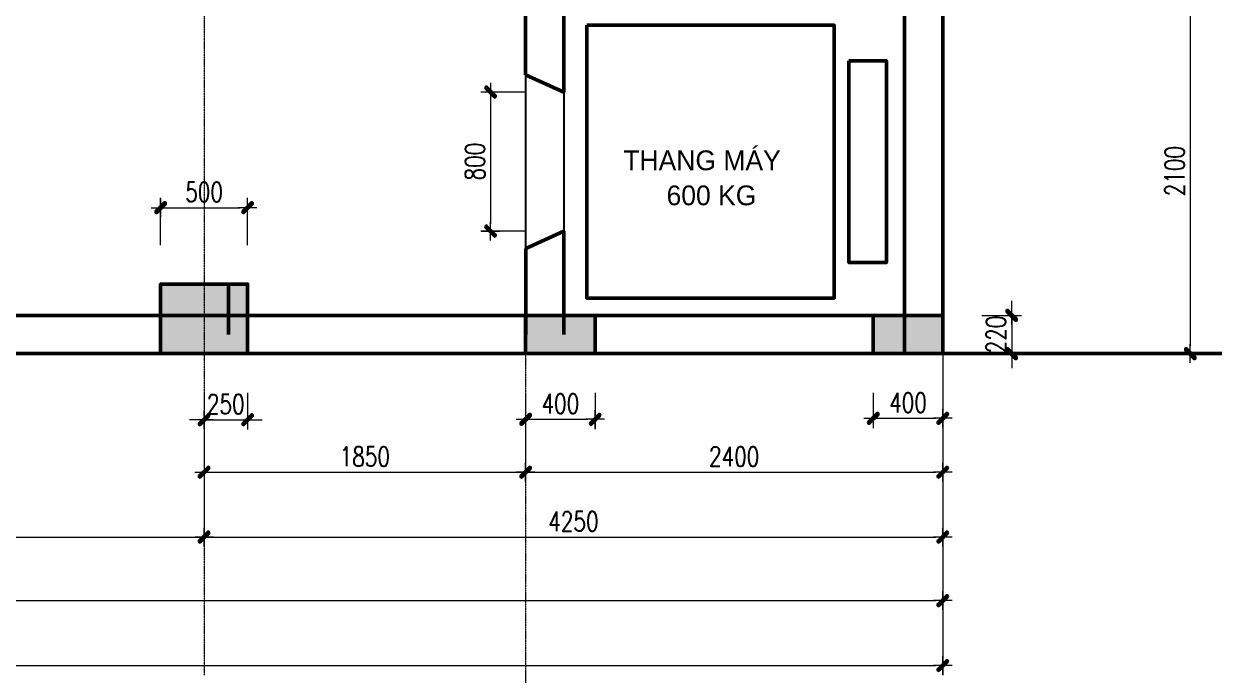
# Model space of a CAD drawing. Extents: x -165145 to 691808, y -202842 to 311040.
# Drawn here: x 558610 to 565459, y 39178 to 42926 of the extents above; entities that cross this region are included whole.
import ezdxf
from ezdxf.enums import TextEntityAlignment as Align

# ---------------------------------------------------------------- set-up
doc = ezdxf.new("R2010")
doc.units = 0
doc.header["$LTSCALE"] = 10
doc.header["$MEASUREMENT"] = 0
doc.linetypes.add('HIDDEN', pattern=[2.3807, 1.587, -0.7937])
doc.linetypes.add('TIM', pattern=[26.01, 10, -3, 0.01, -3, 10])
doc.layers.get('Defpoints').update_dxf_attribs({"color": 5, "linetype": 'CONTINUOUS'})
for name, color, linetype, lineweight in [('ARROWS', 1, 'CONTINUOUS', 0), ('DIM', 8, 'CONTINUOUS', 13), ('GE_KC_NETKHUAT', 9, 'HIDDEN', 20), ('netchia', 2, 'CONTINUOUS', 20), ('TEXT', 4, 'CONTINUOUS', 20), ('THAY', 147, 'CONTINUOUS', 25), ('TRUC', 251, 'TIM', 5), ('wall', 7, 'CONTINUOUS', 50)]:
    doc.layers.add(name, color=color, linetype=linetype, lineweight=lineweight)
doc.styles.add('ROMANS', font='romans', dxfattribs={"width": 0.75, "bigfont": 'vns'})
doc.styles.add('STYLE1', font='')
doc.styles.add('VNARIALH', font='', dxfattribs={"width": 0.75})
doc.styles.add('VnArialNarrowH', font='')
doc.styles.get('STYLE1').set_extended_font_data('.VnAvantH')
doc.styles.get('VNARIALH').set_extended_font_data('.VnArialH')
doc.styles.get('VnArialNarrowH').set_extended_font_data('.VnArial NarrowH')
doc.dimstyles.new('fit0.75', dxfattribs={"dimscale": 0.5625, "dimtxt": 200, "dimasz": 75, "dimexe": 100, "dimexo": 400, "dimgap": 0.03, "dimtad": 0, "dimdec": 0, "dimdsep": 46, "dimtxsty": 'ROMANS', "dimblk": 'alex', "dimcen": 150, "dimclrd": 8, "dimclre": 8, "dimclrt": 7, "dimaunit": 1, "dimadec": 0, "dimazin": 0, "dimtfac": 0.072, "dimtdec": 0, "dimtix": 1, "dimtmove": 2, "dimatfit": 3, "dimldrblk": 'a-01', "dimfxl": 100, "dimtvp": 0.8, "dimtolj": 1, "dimarcsym": 0})

# ---------------------------------------------------------------- blocks, each defined once
blk = doc.blocks.new('alex')
at = {"layer": 'ARROWS'}
h = blk.add_hatch(color=1, dxfattribs=at)
edge = h.paths.add_edge_path()
edge.add_line((0.4, 0.74), (-0.74, -0.4))
edge.add_ellipse((-0.57, -0.57), major_axis=(0.17, 0.17), ratio=1, start_angle=90, end_angle=270)
edge.add_line((-0.4, -0.74), (0.74, 0.4))
edge.add_ellipse((0.57, 0.57), major_axis=(0.17, 0.17), ratio=1, start_angle=270, end_angle=450)
blk.add_lwpolyline([(0.4, 0.74), (-0.74, -0.4, 1), (-0.4, -0.74), (0.74, 0.4, 1)], format="xyb", close=True, dxfattribs=at)
at = {"layer": 'netchia', "color": 2}
for p, q in [((1.27, 0), (-1.27, 0)), ((0, -1.27), (0, 1.27))]:
    blk.add_line(p, q, dxfattribs=at)
blk = doc.blocks.new('*D87')
at = {"layer": 'Defpoints', "color": 0, "ltscale": 0.05, "transparency": 16777216}
for p in [(1206643.9, -237433.8), (1206643.9, -239533.8), (1207708.9, -239533.8)]:
    blk.add_point(p, dxfattribs=at)
at = {"layer": 'DIM', "color": 8, "lineweight": -2, "ltscale": 0.05, "transparency": 16777216}
for p, q in [((1206868.9, -237433.8), (1207765.2, -237433.8)), ((1207708.9, -237476), (1207708.9, -239491.7)), ((1206868.9, -239533.8), (1207765.2, -239533.8))]:
    blk.add_line(p, q, dxfattribs=at)
at = {"layer": 'DIM', "color": 8, "lineweight": -2, "ltscale": 0.05, "transparency": 16777216, "xscale": 42.1875, "yscale": 42.1875, "zscale": 42.1875}
for p, rotation in [((1207708.9, -237433.8), 90), ((1207708.9, -239533.8), 270)]:
    blk.add_blockref('alex', p, dxfattribs=dict(at, rotation=rotation))
at = {"layer": 'DIM', "color": 7, "ltscale": 0.05, "transparency": 16777216, "insert": (1207618.9, -238483.8), "char_height": 112.5, "attachment_point": 5, "rotation": 90, "style": 'ROMANS'}
blk.add_mtext('\\A1;2100', dxfattribs=at)
blk = doc.blocks.new('a-01')
at = {"layer": 'ARROWS'}
blk.add_hatch(color=256, dxfattribs=at).paths.add_polyline_path([(-1.8, 0.49), (-1.8, -0.49), (0, 0)])
at = {"layer": 'netchia'}
blk.add_lwpolyline([(-1.8, 0.49), (-1.8, -0.49), (0, 0), (0, 0)], close=True, dxfattribs=at)
blk = doc.blocks.new('*D88')
at = {"layer": 'Defpoints', "color": 0, "ltscale": 0.05, "transparency": 16777216}
for p in [(1204105, -238028.8), (1203683.1, -238828.8), (1204105, -238828.8)]:
    blk.add_point(p, dxfattribs=at)
at = {"layer": 'DIM', "color": 8, "lineweight": -2, "ltscale": 0.05, "transparency": 16777216}
for p, q in [((1203880, -238028.8), (1203626.9, -238028.8)), ((1203683.1, -238071), (1203683.1, -238786.7)), ((1203880, -238828.8), (1203626.9, -238828.8))]:
    blk.add_line(p, q, dxfattribs=at)
at = {"layer": 'DIM', "color": 8, "lineweight": -2, "ltscale": 0.05, "transparency": 16777216, "xscale": 42.1875, "yscale": 42.1875, "zscale": 42.1875}
for p, rotation in [((1203683.1, -238028.8), 90), ((1203683.1, -238828.8), 270)]:
    blk.add_blockref('alex', p, dxfattribs=dict(at, rotation=rotation))
at = {"layer": 'DIM', "color": 7, "ltscale": 0.05, "transparency": 16777216, "insert": (1203593.1, -238428.8), "char_height": 112.5, "attachment_point": 5, "rotation": 90, "style": 'ROMANS'}
blk.add_mtext('\\A1;800', dxfattribs=at)
blk = doc.blocks.new('*D90')
at = {"layer": 'Defpoints', "color": 0, "ltscale": 0.05, "transparency": 16777216}
for p in [(1206391.1, -232533.8), (1207287.6, -239533.8), (1208073.9, -239533.8)]:
    blk.add_point(p, dxfattribs=at)
at = {"layer": 'DIM', "color": 8, "lineweight": -2, "ltscale": 0.05, "transparency": 16777216}
for p, q in [((1206616.1, -232533.8), (1208130.2, -232533.8)), ((1208073.9, -232576), (1208073.9, -239491.6)), ((1207512.6, -239533.8), (1208130.2, -239533.8))]:
    blk.add_line(p, q, dxfattribs=at)
at = {"layer": 'DIM', "color": 8, "lineweight": -2, "ltscale": 0.05, "transparency": 16777216, "xscale": 42.1875, "yscale": 42.1875, "zscale": 42.1875}
for p, rotation in [((1208073.9, -232533.8), 90), ((1208073.9, -239533.8), 270)]:
    blk.add_blockref('alex', p, dxfattribs=dict(at, rotation=rotation))
at = {"layer": 'DIM', "color": 7, "ltscale": 0.05, "transparency": 16777216, "insert": (1207983.9, -236033.8), "char_height": 112.5, "attachment_point": 5, "rotation": 90, "style": 'ROMANS'}
blk.add_mtext('\\A1;7000', dxfattribs=at)
blk = doc.blocks.new('*D98')
at = {"layer": 'Defpoints', "color": 0, "transparency": 16777216}
for p in [(1202035, -239533.8), (1202285, -239533.8), (1202285, -239914.6)]:
    blk.add_point(p, dxfattribs=at)
at = {"layer": 'DIM', "color": 8, "lineweight": -2, "transparency": 16777216}
for p, q in [((1202035, -239758.8), (1202035, -239970.9)), ((1202285, -239758.8), (1202285, -239970.9)), ((1201992.8, -239914.6), (1201950.6, -239914.6)), ((1202035, -239914.6), (1202285, -239914.6)), ((1202327.2, -239914.6), (1202369.4, -239914.6))]:
    blk.add_line(p, q, dxfattribs=at)
at = {"layer": 'DIM', "color": 8, "lineweight": -2, "transparency": 16777216, "xscale": 42.1875, "yscale": 42.1875, "zscale": 42.1875}
blk.add_blockref('alex', (1202035, -239914.6), dxfattribs=at)
at = {"layer": 'DIM', "color": 8, "lineweight": -2, "transparency": 16777216, "xscale": 42.1875, "yscale": 42.1875, "zscale": 42.1875, "rotation": 180}
blk.add_blockref('alex', (1202285, -239914.6), dxfattribs=at)
at = {"layer": 'DIM', "color": 7, "transparency": 16777216, "insert": (1202160, -239824.6), "char_height": 112.5, "attachment_point": 5, "style": 'ROMANS'}
blk.add_mtext('\\A1;250', dxfattribs=at)
blk = doc.blocks.new('*D99')
at = {"layer": 'Defpoints', "color": 0, "transparency": 16777216}
for p in [(1203885, -239533.8), (1204285, -239533.8), (1204285, -239911.8)]:
    blk.add_point(p, dxfattribs=at)
at = {"layer": 'DIM', "color": 8, "lineweight": -2, "transparency": 16777216}
for p, q in [((1203885, -239758.8), (1203885, -239968)), ((1204285, -239758.8), (1204285, -239968)), ((1203927.2, -239911.8), (1204242.8, -239911.8))]:
    blk.add_line(p, q, dxfattribs=at)
at = {"layer": 'DIM', "color": 8, "lineweight": -2, "transparency": 16777216, "xscale": 42.1875, "yscale": 42.1875, "zscale": 42.1875, "rotation": 180}
blk.add_blockref('alex', (1203885, -239911.8), dxfattribs=at)
at = {"layer": 'DIM', "color": 8, "lineweight": -2, "transparency": 16777216, "xscale": 42.1875, "yscale": 42.1875, "zscale": 42.1875}
blk.add_blockref('alex', (1204285, -239911.8), dxfattribs=at)
at = {"layer": 'DIM', "color": 7, "transparency": 16777216, "insert": (1204085, -239821.8), "char_height": 112.5, "attachment_point": 5, "style": 'ROMANS'}
blk.add_mtext('\\A1;400', dxfattribs=at)
blk = doc.blocks.new('*D100')
at = {"layer": 'Defpoints', "color": 0, "transparency": 16777216}
for p in [(1205885, -239533.8), (1206285, -239533.8), (1206285, -239905.9)]:
    blk.add_point(p, dxfattribs=at)
at = {"layer": 'DIM', "color": 8, "lineweight": -2, "transparency": 16777216}
for p, q in [((1205885, -239758.8), (1205885, -239962.1)), ((1206285, -239758.8), (1206285, -239962.1)), ((1205927.2, -239905.9), (1206242.8, -239905.9))]:
    blk.add_line(p, q, dxfattribs=at)
at = {"layer": 'DIM', "color": 8, "lineweight": -2, "transparency": 16777216, "xscale": 42.1875, "yscale": 42.1875, "zscale": 42.1875, "rotation": 180}
blk.add_blockref('alex', (1205885, -239905.9), dxfattribs=at)
at = {"layer": 'DIM', "color": 8, "lineweight": -2, "transparency": 16777216, "xscale": 42.1875, "yscale": 42.1875, "zscale": 42.1875}
blk.add_blockref('alex', (1206285, -239905.9), dxfattribs=at)
at = {"layer": 'DIM', "color": 7, "transparency": 16777216, "insert": (1206085, -239815.9), "char_height": 112.5, "attachment_point": 5, "style": 'ROMANS'}
blk.add_mtext('\\A1;400', dxfattribs=at)
blk = doc.blocks.new('tentruc')
at = {"layer": 'DIM'}
for p, q in [((0, 311.2), (0, 515.8)), ((-515.8, 0), (-311.2, 0)), ((-515.8, 0), (-311.2, 0)), ((311.2, 0), (515.8, 0)), ((311.2, 0), (515.8, 0)), ((0, -515.8), (0, -311.2))]:
    blk.add_line(p, q, dxfattribs=at)
at = {"layer": 'DIM', "ltscale": 0.5}
blk.add_circle((0, 0), 311.2, dxfattribs=at)
at = {"layer": 'DIM'}
blk.add_circle((0, 0), 281.2, dxfattribs=at)
at = {"layer": 'DIM', "color": 7, "linetype": 'ByBlock', "ltscale": 0.5, "style": 'VNARIALH', "width": 1.1}
blk.add_attdef('A', text='', height=281.2, dxfattribs=at).set_placement((0, -106.7), align=Align.CENTER)
blk = doc.blocks.new('*D101')
at = {"layer": 'Defpoints', "color": 0, "transparency": 16777216}
for p in [(1191435, -239161.7), (1206285, -239161.7), (1206285, -240955.1)]:
    blk.add_point(p, dxfattribs=at)
at = {"layer": 'DIM', "color": 8, "lineweight": -2, "transparency": 16777216}
for p, q in [((1191435, -239386.7), (1191435, -241011.4)), ((1206285, -239386.7), (1206285, -241011.4)), ((1191477.2, -240955.1), (1206242.8, -240955.1))]:
    blk.add_line(p, q, dxfattribs=at)
at = {"layer": 'DIM', "color": 8, "lineweight": -2, "transparency": 16777216, "xscale": 42.1875, "yscale": 42.1875, "zscale": 42.1875, "rotation": 180}
blk.add_blockref('alex', (1191435, -240955.1), dxfattribs=at)
at = {"layer": 'DIM', "color": 8, "lineweight": -2, "transparency": 16777216, "xscale": 42.1875, "yscale": 42.1875, "zscale": 42.1875}
blk.add_blockref('alex', (1206285, -240955.1), dxfattribs=at)
at = {"layer": 'DIM', "color": 7, "transparency": 16777216, "insert": (1198860, -240865.1), "char_height": 112.5, "attachment_point": 5, "style": 'ROMANS'}
blk.add_mtext('\\A1;14850', dxfattribs=at)
blk = doc.blocks.new('*D102')
at = {"layer": 'Defpoints', "color": 0, "transparency": 16777216}
for p in [(1202035, -239533.8), (1203885, -239533.8), (1203885, -240215.8)]:
    blk.add_point(p, dxfattribs=at)
at = {"layer": 'DIM', "color": 8, "lineweight": -2, "transparency": 16777216}
for p, q in [((1202035, -239758.8), (1202035, -240272)), ((1203885, -239758.8), (1203885, -240272)), ((1202077.2, -240215.8), (1203842.8, -240215.8))]:
    blk.add_line(p, q, dxfattribs=at)
at = {"layer": 'DIM', "color": 8, "lineweight": -2, "transparency": 16777216, "xscale": 42.1875, "yscale": 42.1875, "zscale": 42.1875, "rotation": 180}
blk.add_blockref('alex', (1202035, -240215.8), dxfattribs=at)
at = {"layer": 'DIM', "color": 8, "lineweight": -2, "transparency": 16777216, "xscale": 42.1875, "yscale": 42.1875, "zscale": 42.1875}
blk.add_blockref('alex', (1203885, -240215.8), dxfattribs=at)
at = {"layer": 'DIM', "color": 7, "transparency": 16777216, "insert": (1202960, -240125.8), "char_height": 112.5, "attachment_point": 5, "style": 'ROMANS'}
blk.add_mtext('\\A1;1850', dxfattribs=at)
blk = doc.blocks.new('*D103')
at = {"layer": 'Defpoints', "color": 0, "transparency": 16777216}
for p in [(1203885, -239533.8), (1206285, -239533.8), (1206285, -240215.8)]:
    blk.add_point(p, dxfattribs=at)
at = {"layer": 'DIM', "color": 8, "lineweight": -2, "transparency": 16777216}
for p, q in [((1203885, -239758.8), (1203885, -240272)), ((1206285, -239758.8), (1206285, -240272)), ((1203927.2, -240215.8), (1206242.8, -240215.8))]:
    blk.add_line(p, q, dxfattribs=at)
at = {"layer": 'DIM', "color": 8, "lineweight": -2, "transparency": 16777216, "xscale": 42.1875, "yscale": 42.1875, "zscale": 42.1875, "rotation": 180}
blk.add_blockref('alex', (1203885, -240215.8), dxfattribs=at)
at = {"layer": 'DIM', "color": 8, "lineweight": -2, "transparency": 16777216, "xscale": 42.1875, "yscale": 42.1875, "zscale": 42.1875}
blk.add_blockref('alex', (1206285, -240215.8), dxfattribs=at)
at = {"layer": 'DIM', "color": 7, "transparency": 16777216, "insert": (1205085, -240125.8), "char_height": 112.5, "attachment_point": 5, "style": 'ROMANS'}
blk.add_mtext('\\A1;2400', dxfattribs=at)
blk = doc.blocks.new('*D104')
at = {"layer": 'Defpoints', "color": 0, "transparency": 16777216}
for p in [(1202035, -239533.8), (1206285, -239533.8), (1206285, -240589.3)]:
    blk.add_point(p, dxfattribs=at)
at = {"layer": 'DIM', "color": 8, "lineweight": -2, "transparency": 16777216}
for p, q in [((1202035, -239758.8), (1202035, -240645.5)), ((1206285, -239758.8), (1206285, -240645.5)), ((1202077.2, -240589.3), (1206242.8, -240589.3))]:
    blk.add_line(p, q, dxfattribs=at)
at = {"layer": 'DIM', "color": 8, "lineweight": -2, "transparency": 16777216, "xscale": 42.1875, "yscale": 42.1875, "zscale": 42.1875, "rotation": 180}
blk.add_blockref('alex', (1202035, -240589.3), dxfattribs=at)
at = {"layer": 'DIM', "color": 8, "lineweight": -2, "transparency": 16777216, "xscale": 42.1875, "yscale": 42.1875, "zscale": 42.1875}
blk.add_blockref('alex', (1206285, -240589.3), dxfattribs=at)
at = {"layer": 'DIM', "color": 7, "transparency": 16777216, "insert": (1204160, -240499.3), "char_height": 112.5, "attachment_point": 5, "style": 'ROMANS'}
blk.add_mtext('\\A1;4250', dxfattribs=at)
blk = doc.blocks.new('*D105')
at = {"layer": 'Defpoints', "color": 0, "transparency": 16777216}
for p in [(1196735, -239533.8), (1202035, -239533.8), (1202035, -240589.3)]:
    blk.add_point(p, dxfattribs=at)
at = {"layer": 'DIM', "color": 8, "lineweight": -2, "transparency": 16777216}
for p, q in [((1196735, -239758.8), (1196735, -240645.5)), ((1202035, -239758.8), (1202035, -240645.5)), ((1196777.2, -240589.3), (1201992.8, -240589.3))]:
    blk.add_line(p, q, dxfattribs=at)
at = {"layer": 'DIM', "color": 8, "lineweight": -2, "transparency": 16777216, "xscale": 42.1875, "yscale": 42.1875, "zscale": 42.1875, "rotation": 180}
blk.add_blockref('alex', (1196735, -240589.3), dxfattribs=at)
at = {"layer": 'DIM', "color": 8, "lineweight": -2, "transparency": 16777216, "xscale": 42.1875, "yscale": 42.1875, "zscale": 42.1875}
blk.add_blockref('alex', (1202035, -240589.3), dxfattribs=at)
at = {"layer": 'DIM', "color": 7, "transparency": 16777216, "insert": (1199385, -240499.3), "char_height": 112.5, "attachment_point": 5, "style": 'ROMANS'}
blk.add_mtext('\\A1;5300', dxfattribs=at)
blk = doc.blocks.new('*D126')
at = {"layer": 'Defpoints', "color": 0, "transparency": 16777216}
for p in [(1206285, -239313.8), (1206285, -239533.8), (1206681.4, -239533.8)]:
    blk.add_point(p, dxfattribs=at)
at = {"layer": 'DIM', "color": 8, "lineweight": -2, "transparency": 16777216}
for p, q in [((1206681.4, -239271.6), (1206681.4, -239229.5)), ((1206510, -239313.8), (1206737.7, -239313.8)), ((1206681.4, -239313.8), (1206681.4, -239533.8)), ((1206510, -239533.8), (1206737.7, -239533.8)), ((1206681.4, -239576), (1206681.4, -239618.2))]:
    blk.add_line(p, q, dxfattribs=at)
at = {"layer": 'DIM', "color": 8, "lineweight": -2, "transparency": 16777216, "xscale": 42.1875, "yscale": 42.1875, "zscale": 42.1875}
for p, rotation in [((1206681.4, -239313.8), 270), ((1206681.4, -239533.8), 90)]:
    blk.add_blockref('alex', p, dxfattribs=dict(at, rotation=rotation))
at = {"layer": 'DIM', "color": 7, "transparency": 16777216, "insert": (1206591.4, -239423.8), "char_height": 112.5, "attachment_point": 5, "rotation": 90, "style": 'ROMANS'}
blk.add_mtext('\\A1;220', dxfattribs=at)
blk = doc.blocks.new('*D130')
at = {"layer": 'Defpoints', "color": 0, "transparency": 16777216}
for p in [(1188785, -239533.9), (1206285, -239533.8), (1206285, -241328.3)]:
    blk.add_point(p, dxfattribs=at)
at = {"layer": 'DIM', "color": 8, "lineweight": -2, "transparency": 16777216}
for p, q in [((1188785, -239758.9), (1188785, -241384.5)), ((1206285, -239758.8), (1206285, -241384.5)), ((1188827.2, -241328.3), (1206242.8, -241328.3))]:
    blk.add_line(p, q, dxfattribs=at)
at = {"layer": 'DIM', "color": 8, "lineweight": -2, "transparency": 16777216, "xscale": 42.1875, "yscale": 42.1875, "zscale": 42.1875, "rotation": 180}
blk.add_blockref('alex', (1188785, -241328.3), dxfattribs=at)
at = {"layer": 'DIM', "color": 8, "lineweight": -2, "transparency": 16777216, "xscale": 42.1875, "yscale": 42.1875, "zscale": 42.1875}
blk.add_blockref('alex', (1206285, -241328.3), dxfattribs=at)
at = {"layer": 'DIM', "color": 7, "transparency": 16777216, "insert": (1197535, -241238.3), "char_height": 112.5, "attachment_point": 5, "style": 'ROMANS'}
blk.add_mtext('\\A1;17500', dxfattribs=at)
blk = doc.blocks.new('*D320')
at = {"layer": 'Defpoints', "color": 0, "transparency": 16777216}
for p in [(1202285, -238694), (1201785, -239133.8), (1202285, -239133.8)]:
    blk.add_point(p, dxfattribs=at)
at = {"layer": 'DIM', "color": 8, "lineweight": -2, "transparency": 16777216}
for p, q in [((1201785, -238908.8), (1201785, -238637.8)), ((1202285, -238908.8), (1202285, -238637.8)), ((1201827.2, -238694), (1202242.8, -238694))]:
    blk.add_line(p, q, dxfattribs=at)
at = {"layer": 'DIM', "color": 8, "lineweight": -2, "transparency": 16777216, "xscale": 42.1875, "yscale": 42.1875, "zscale": 42.1875, "rotation": 180}
blk.add_blockref('alex', (1201785, -238694), dxfattribs=at)
at = {"layer": 'DIM', "color": 8, "lineweight": -2, "transparency": 16777216, "xscale": 42.1875, "yscale": 42.1875, "zscale": 42.1875}
blk.add_blockref('alex', (1202285, -238694), dxfattribs=at)
at = {"layer": 'DIM', "color": 7, "transparency": 16777216, "insert": (1202035, -238604), "char_height": 112.5, "attachment_point": 5, "style": 'ROMANS'}
blk.add_mtext('\\A1;500', dxfattribs=at)
blk = doc.blocks.new('A$C1ec07113')
at = {"layer": 'wall', "ltscale": 0.05}
h = blk.add_hatch(dxfattribs=at)
h.set_pattern_fill('AR-CONC', color=256, style=0)
h.set_pattern_definition([(310, (-981624.6383, -161904.7324), (7.172601826, 0.62752135), [0.75, -8.25]), (5, (-981624.638, -161904.732), (-1.387513336, -7.521921337), [0.6, -6.6]), (259.5486, (-981624.0406, -161904.68), (5.785093817, -6.89439542), [0.6374019, -7.01142112]), (313.8158, (-981624.638, -161906.732), (10.67241049, 1.65519014), [1.125, -12.375]), (263.3644, (-981623.749, -161906.594), (9.34662706, -9.74117871), [0.95610288, -10.51713]), (8.8158, (-981624.638, -161906.732), (9.34661945, -9.74118601), [0.9, -9.9]), (339, (-981623.6383, -161906.2324), (5.96907052, 4.026188907), [0.75, -8.25]), (34, (-981623.638, -161906.232), (2.43315332, -7.25150045), [0.6, -6.6]), (288.5486, (-981623.141, -161905.897), (8.402226286, -3.225304967), [0.6374019, -7.01142112]), (322.5, (-981624.6383, -161904.7324), (0.121598553, -3.328938538), [0, -6.52, 0, -6.7, 0, -6.625]), (352.5, (-981624.6383, -161904.7324), (2.630695374, -3.944117119), [0, -3.82, 0, -6.37, 0, -2.525]), (32.5, (-981626.8683, -161904.7324), (5.338224362, 0.225548717), [0, -2.5, 0, -7.8, 0, -10.35]), (42.5, (-981627.8683, -161904.7324), (5.831861693, -1.001049823), [0, -3.25, 0, -5.18, 0, -7.35])])
h.paths.add_polyline_path([(20457.5, 8955.9), (19957.5, 8955.9), (19957.5, 8555.9), (20457.5, 8555.9)])
h = blk.add_hatch(dxfattribs=at)
h.set_pattern_fill('AR-CONC', color=256, angle=90, style=0)
h.set_pattern_definition([(40, (162543.5777, -916353.4107), (-0.62752135, 7.172601826), [0.75, -8.25]), (95, (162543.578, -916353.411), (7.521921337, -1.387513336), [0.6, -6.6]), (349.5486, (162543.5254, -916352.813), (6.89439542, 5.785093817), [0.6374019, -7.01142112]), (43.8158, (162545.578, -916353.411), (-1.65519014, 10.67241049), [1.125, -12.375]), (353.3644, (162545.44, -916352.521), (9.74117871, 9.34662706), [0.95610288, -10.51713]), (98.8158, (162545.578, -916353.411), (9.74118601, 9.34661945), [0.9, -9.9]), (69, (162545.0777, -916352.4107), (-4.026188907, 5.96907052), [0.75, -8.25]), (124, (162545.078, -916352.411), (7.25150045, 2.43315332), [0.6, -6.6]), (18.5486, (162544.742, -916351.913), (3.225304967, 8.402226286), [0.6374019, -7.01142112]), (52.5, (162543.5777, -916353.4107), (3.328938538, 0.121598553), [0, -6.52, 0, -6.7, 0, -6.625]), (82.5, (162543.5777, -916353.4107), (3.944117119, 2.630695374), [0, -3.82, 0, -6.37, 0, -2.525]), (122.5, (162543.5777, -916355.6407), (-0.225548717, 5.338224362), [0, -2.5, 0, -7.8, 0, -10.35]), (132.5, (162543.5777, -916356.6407), (1.001049823, 5.831861693), [0, -3.25, 0, -5.18, 0, -7.35])])
h.paths.add_polyline_path([(22057.5, 8775.9), (22057.5, 8555.9), (22457.5, 8555.9), (22457.5, 8775.9)])
h = blk.add_hatch(dxfattribs=at)
h.set_pattern_fill('AR-CONC', color=256, angle=90, style=0)
h.set_pattern_definition([(40, (164543.5777, -916353.4015), (-0.62752135, 7.172601826), [0.75, -8.25]), (95, (164543.578, -916353.4015), (7.521921337, -1.387513336), [0.6, -6.6]), (349.5486, (164543.5254, -916352.804), (6.89439542, 5.785093817), [0.6374019, -7.01142112]), (43.8158, (164545.578, -916353.4015), (-1.65519014, 10.67241049), [1.125, -12.375]), (353.3644, (164545.44, -916352.512), (9.74117871, 9.34662706), [0.95610288, -10.51713]), (98.8158, (164545.578, -916353.402), (9.74118601, 9.34661945), [0.9, -9.9]), (69, (164545.0777, -916352.4015), (-4.026188907, 5.96907052), [0.75, -8.25]), (124, (164545.078, -916352.4015), (7.25150045, 2.43315332), [0.6, -6.6]), (18.5486, (164544.742, -916351.904), (3.225304967, 8.402226286), [0.6374019, -7.01142112]), (52.5, (164543.5777, -916353.4015), (3.328938538, 0.121598553), [0, -6.52, 0, -6.7, 0, -6.625]), (82.5, (164543.5777, -916353.4015), (3.944117119, 2.630695374), [0, -3.82, 0, -6.37, 0, -2.525]), (122.5, (164543.5777, -916355.6315), (-0.225548717, 5.338224362), [0, -2.5, 0, -7.8, 0, -10.35]), (132.5, (164543.5777, -916356.6315), (1.001049823, 5.831861693), [0, -3.25, 0, -5.18, 0, -7.35])])
h.paths.add_polyline_path([(24057.5, 8775.9), (24057.5, 8555.9), (24457.5, 8555.9), (24457.5, 8775.9)])
at = {"layer": 'THAY', "ltscale": 0.05}
for p, q in [((22057.5, 10160.9), (22057.5, 9160.9)), ((22277.5, 10060.9), (22277.5, 9260.9))]:
    blk.add_line(p, q, dxfattribs=at)
at = {"layer": 'TRUC', "ltscale": 0.05}
for p, q in [((20207.5, 17138.3), (20207.5, 6705.8)), ((24457.5, 17138.3), (24457.5, 6705.8)), ((22057.5, 12696.8), (22057.5, 6705.8)), ((4679.1, 8555.9), (26653.4, 8555.9))]:
    blk.add_line(p, q, dxfattribs=at)
at = {"layer": 'wall', "ltscale": 0.05}
for p, q in [((24237.5, 15555.9), (24237.5, 8555.9)), ((24457.5, 15555.9), (24457.5, 8555.9)), ((22057.5, 10160.9), (22057.5, 10765.9)), ((22277.5, 10060.9), (22277.5, 10765.9)), ((22057.5, 10160.9), (22277.5, 10060.9)), ((22058.1, 9160.9), (22278.1, 9260.9)), ((22278.1, 8665.9), (22278.1, 9260.9)), ((22058.1, 8665.9), (22058.1, 9160.9)), ((20347.5, 8955.9), (20347.5, 8665.9)), ((20347.5, 8955.9), (20457.5, 8955.9)), ((20457.5, 8955.9), (20457.5, 8665.9)), ((24457.5, 8775.9), (9607.5, 8775.9)), ((26179.8, 8555.9), (9607.5, 8555.9))]:
    blk.add_line(p, q, dxfattribs=at)
for points in [[(22409.6, 10445.9), (23833.5, 10445.9), (23833.5, 8875.9), (22409.6, 8875.9)], [(23917.4, 10241.5), (24133, 10241.5), (24133, 9080.3), (23917.4, 9080.3)], [(19957.5, 8555.9), (20457.5, 8555.9), (20457.5, 8955.9), (19957.5, 8955.9)], [(22457.5, 8555.9), (22457.5, 8775.9), (22057.5, 8775.9), (22057.5, 8555.9)], [(24457.5, 8555.9), (24457.5, 8775.9), (24057.5, 8775.9), (24057.5, 8555.9)]]:
    blk.add_lwpolyline(points, close=True, dxfattribs=at)
at = {"layer": 'TEXT'}
ref = blk.add_blockref('tentruc', (22057.5, 6302.8), dxfattribs=dict(at, xscale=-0.78125, yscale=0.78125, zscale=0.78125, rotation=180))
ref.add_attrib('A', '4', dxfattribs={"color": 7, "linetype": 'ByBlock', "ltscale": 0.5, "height": 219.7, "style": 'VnArialNarrowH'}).set_placement((22057.5, 6169.4), align=Align.CENTER)
at = {"layer": 'TEXT', "style": 'STYLE1'}
for s, p in [('THANG MÁY', (22619.7, 9611.2)), ('600 KG', (22868.4, 9409.7))]:
    blk.add_text(s, height=113.91, dxfattribs=at).set_placement(p)
at = {"layer": 'DIM', "ltscale": 0.05}
for base, p1, p2, picture, middle in [((26246.5, 8555.9), (24563.6, 15555.9), (25460.1, 8555.9), '*D90', (26156.5, 12055.9)), ((25881.5, 8555.9), (24816.5, 10655.9), (24816.5, 8555.9), '*D87', (25791.5, 9605.9)), ((21855.6, 9260.9), (22277.5, 10060.9), (22277.5, 9260.9), '*D88', (21765.6, 9660.9))]:
    dim = blk.add_linear_dim(base=base, p1=p1, p2=p2, angle=90, dimstyle='fit0.75', dxfattribs=at)
    dim.commit()
    dim.dimension.update_dxf_attribs({"geometry": picture, "text_midpoint": middle, "insert": (-1181827.5, 248089.8)})
at = {"layer": 'DIM'}
for base, p1, p2, picture, middle in [((20457.5, 9395.8), (19957.5, 8955.9), (20457.5, 8955.9), '*D320', (20207.5, 9485.8)), ((24457.5, 7134.6), (9607.5, 8928.1), (24457.5, 8928.1), '*D101', (17032.5, 7224.6)), ((24457.5, 6761.5), (6957.5, 8555.9), (24457.5, 8555.9), '*D130', (15707.5, 6851.5)), ((20207.5, 7500.5), (14907.5, 8555.9), (20207.5, 8555.9), '*D105', (17557.5, 7590.5)), ((20457.5, 8175.1), (20207.5, 8555.9), (20457.5, 8555.9), '*D98', (20332.5, 8265.1)), ((22057.5, 7874), (20207.5, 8555.9), (22057.5, 8555.9), '*D102', (21132.5, 7964)), ((24457.5, 7500.5), (20207.5, 8555.9), (24457.5, 8555.9), '*D104', (22332.5, 7590.5)), ((22457.5, 8178), (22057.5, 8555.9), (22457.5, 8555.9), '*D99', (22257.5, 8268)), ((24457.5, 7874), (22057.5, 8555.9), (24457.5, 8555.9), '*D103', (23257.5, 7964)), ((24457.5, 8183.9), (24057.5, 8555.9), (24457.5, 8555.9), '*D100', (24257.5, 8273.9))]:
    dim = blk.add_linear_dim(base=base, p1=p1, p2=p2, dimstyle='fit0.75', dxfattribs=at)
    dim.commit()
    dim.dimension.update_dxf_attribs({"geometry": picture, "text_midpoint": middle, "insert": (-1181827.5, 248089.8)})
dim = blk.add_linear_dim(base=(24854, 8555.9), p1=(24457.5, 8775.9), p2=(24457.5, 8555.9), angle=90, dimstyle='fit0.75', dxfattribs=at)
dim.commit()
dim.dimension.update_dxf_attribs({"geometry": '*D126', "text_midpoint": (24764, 8665.9), "insert": (-1181827.5, 248089.8)})

msp = doc.modelspace()

# ---------------------------------------------------------------- block references
at = {"layer": 'GE_KC_NETKHUAT'}
msp.add_blockref('A$C1ec07113', (539439.64737, 32472.52756), dxfattribs=at)

doc.saveas('drawing.dxf')
